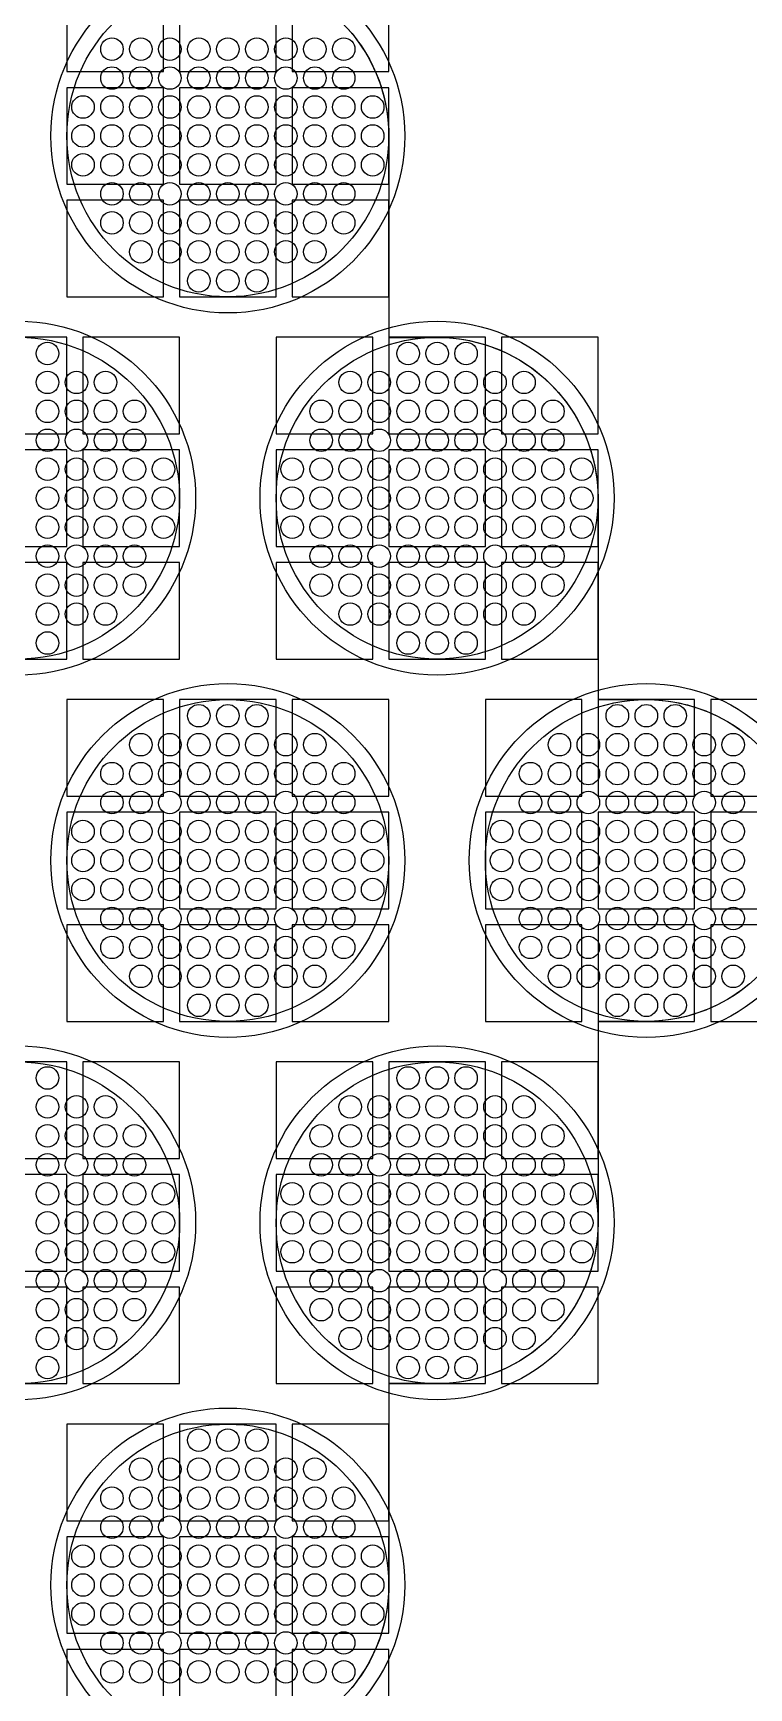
# Model space of a CAD drawing. Extents: x -49 to 54, y -38 to 38.
# Drawn here: x 14.3 to 16.52, y -1 to 4.14 of the extents above; entities that cross this region are included whole.
import ezdxf

# ---------------------------------------------------------------- set-up
doc = ezdxf.new("R2010")
doc.units = 0
for name, color, linetype in [('BACK_LAYER', 5, 'CONTINUOUS'), ('COND_LAYER_LOWER_ELECTRODE', 6, 'CONTINUOUS'), ('CONDUCTIVE_LAYER_BACK_LAYER', 2, 'CONTINUOUS'), ('EMITTER', 3, 'CONTINUOUS'), ('LOWER_ELECTRODE', 1, 'CONTINUOUS')]:
    doc.layers.add(name, color=color, linetype=linetype)

msp = doc.modelspace()

# ---------------------------------------------------------------- linework, layer by layer
at = {"layer": 'BACK_LAYER'}
for points in [[(14.4046, 4.0226), (14.7046, 4.0226), (14.7046, 4.3226), (14.4046, 4.3226)], [(14.7546, 4.0226), (15.0546, 4.0226), (15.0546, 4.3226), (14.7546, 4.3226)], [(15.1046, 4.0226), (15.4046, 4.0226), (15.4046, 4.3226), (15.1046, 4.3226)], [(14.4046, 3.6726), (14.7046, 3.6726), (14.7046, 3.9726), (14.4046, 3.9726)], [(14.7546, 3.6726), (15.0546, 3.6726), (15.0546, 3.9726), (14.7546, 3.9726)], [(15.1046, 3.6726), (15.4046, 3.6726), (15.4046, 3.9726), (15.1046, 3.9726)], [(14.4046, 3.3226), (14.7046, 3.3226), (14.7046, 3.6226), (14.4046, 3.6226)], [(14.7546, 3.3226), (15.0546, 3.3226), (15.0546, 3.6226), (14.7546, 3.6226)], [(15.1046, 3.3226), (15.4046, 3.3226), (15.4046, 3.6226), (15.1046, 3.6226)], [(14.1046, 2.8968), (14.4046, 2.8968), (14.4046, 3.1968), (14.1046, 3.1968)], [(14.4546, 2.8968), (14.7546, 2.8968), (14.7546, 3.1968), (14.4546, 3.1968)], [(15.0546, 2.8968), (15.3546, 2.8968), (15.3546, 3.1968), (15.0546, 3.1968)], [(15.4046, 2.8968), (15.7046, 2.8968), (15.7046, 3.1968), (15.4046, 3.1968)], [(15.7546, 2.8968), (16.0546, 2.8968), (16.0546, 3.1968), (15.7546, 3.1968)], [(14.1046, 2.5468), (14.4046, 2.5468), (14.4046, 2.8468), (14.1046, 2.8468)], [(14.4546, 2.5468), (14.7546, 2.5468), (14.7546, 2.8468), (14.4546, 2.8468)], [(15.0546, 2.5468), (15.3546, 2.5468), (15.3546, 2.8468), (15.0546, 2.8468)], [(15.4046, 2.5468), (15.7046, 2.5468), (15.7046, 2.8468), (15.4046, 2.8468)], [(15.7546, 2.5468), (16.0546, 2.5468), (16.0546, 2.8468), (15.7546, 2.8468)], [(14.1046, 2.1968), (14.4046, 2.1968), (14.4046, 2.4968), (14.1046, 2.4968)], [(14.4546, 2.1968), (14.7546, 2.1968), (14.7546, 2.4968), (14.4546, 2.4968)], [(15.0546, 2.1968), (15.3546, 2.1968), (15.3546, 2.4968), (15.0546, 2.4968)], [(15.4046, 2.1968), (15.7046, 2.1968), (15.7046, 2.4968), (15.4046, 2.4968)], [(15.7546, 2.1968), (16.0546, 2.1968), (16.0546, 2.4968), (15.7546, 2.4968)], [(14.4046, 1.7709), (14.7046, 1.7709), (14.7046, 2.0709), (14.4046, 2.0709)], [(14.7546, 1.7709), (15.0546, 1.7709), (15.0546, 2.0709), (14.7546, 2.0709)], [(15.1046, 1.7709), (15.4046, 1.7709), (15.4046, 2.0709), (15.1046, 2.0709)], [(15.7046, 1.7709), (16.0046, 1.7709), (16.0046, 2.0709), (15.7046, 2.0709)], [(16.0546, 1.7709), (16.3546, 1.7709), (16.3546, 2.0709), (16.0546, 2.0709)], [(16.4046, 1.7709), (16.7046, 1.7709), (16.7046, 2.0709), (16.4046, 2.0709)], [(14.4046, 1.4209), (14.7046, 1.4209), (14.7046, 1.7209), (14.4046, 1.7209)], [(14.7546, 1.4209), (15.0546, 1.4209), (15.0546, 1.7209), (14.7546, 1.7209)], [(15.1046, 1.4209), (15.4046, 1.4209), (15.4046, 1.7209), (15.1046, 1.7209)], [(15.7046, 1.4209), (16.0046, 1.4209), (16.0046, 1.7209), (15.7046, 1.7209)], [(16.0546, 1.4209), (16.3546, 1.4209), (16.3546, 1.7209), (16.0546, 1.7209)], [(16.4046, 1.4209), (16.7046, 1.4209), (16.7046, 1.7209), (16.4046, 1.7209)], [(14.4046, 1.0709), (14.7046, 1.0709), (14.7046, 1.3709), (14.4046, 1.3709)], [(14.7546, 1.0709), (15.0546, 1.0709), (15.0546, 1.3709), (14.7546, 1.3709)], [(15.1046, 1.0709), (15.4046, 1.0709), (15.4046, 1.3709), (15.1046, 1.3709)], [(15.7046, 1.0709), (16.0046, 1.0709), (16.0046, 1.3709), (15.7046, 1.3709)], [(16.0546, 1.0709), (16.3546, 1.0709), (16.3546, 1.3709), (16.0546, 1.3709)], [(16.4046, 1.0709), (16.7046, 1.0709), (16.7046, 1.3709), (16.4046, 1.3709)], [(14.1046, 0.6451), (14.4046, 0.6451), (14.4046, 0.9451), (14.1046, 0.9451)], [(14.4546, 0.6451), (14.7546, 0.6451), (14.7546, 0.9451), (14.4546, 0.9451)], [(15.0546, 0.6451), (15.3546, 0.6451), (15.3546, 0.9451), (15.0546, 0.9451)], [(15.4046, 0.6451), (15.7046, 0.6451), (15.7046, 0.9451), (15.4046, 0.9451)], [(15.7546, 0.6451), (16.0546, 0.6451), (16.0546, 0.9451), (15.7546, 0.9451)], [(14.1046, 0.2951), (14.4046, 0.2951), (14.4046, 0.5951), (14.1046, 0.5951)], [(14.4546, 0.2951), (14.7546, 0.2951), (14.7546, 0.5951), (14.4546, 0.5951)], [(15.0546, 0.2951), (15.3546, 0.2951), (15.3546, 0.5951), (15.0546, 0.5951)], [(15.4046, 0.2951), (15.7046, 0.2951), (15.7046, 0.5951), (15.4046, 0.5951)], [(15.7546, 0.2951), (16.0546, 0.2951), (16.0546, 0.5951), (15.7546, 0.5951)], [(14.1046, -0.0549), (14.4046, -0.0549), (14.4046, 0.2451), (14.1046, 0.2451)], [(14.4546, -0.0549), (14.7546, -0.0549), (14.7546, 0.2451), (14.4546, 0.2451)], [(15.0546, -0.0549), (15.3546, -0.0549), (15.3546, 0.2451), (15.0546, 0.2451)], [(15.4046, -0.0549), (15.7046, -0.0549), (15.7046, 0.2451), (15.4046, 0.2451)], [(15.7546, -0.0549), (16.0546, -0.0549), (16.0546, 0.2451), (15.7546, 0.2451)], [(14.4046, -0.4807), (14.7046, -0.4807), (14.7046, -0.1807), (14.4046, -0.1807)], [(14.7546, -0.4807), (15.0546, -0.4807), (15.0546, -0.1807), (14.7546, -0.1807)], [(15.1046, -0.4807), (15.4046, -0.4807), (15.4046, -0.1807), (15.1046, -0.1807)], [(14.4046, -0.8307), (14.7046, -0.8307), (14.7046, -0.5307), (14.4046, -0.5307)], [(14.7546, -0.8307), (15.0546, -0.8307), (15.0546, -0.5307), (14.7546, -0.5307)], [(15.1046, -0.8307), (15.4046, -0.8307), (15.4046, -0.5307), (15.1046, -0.5307)], [(14.4046, -1.1807), (14.7046, -1.1807), (14.7046, -0.8807), (14.4046, -0.8807)], [(14.7546, -1.1807), (15.0546, -1.1807), (15.0546, -0.8807), (14.7546, -0.8807)], [(15.1046, -1.1807), (15.4046, -1.1807), (15.4046, -0.8807), (15.1046, -0.8807)]]:
    msp.add_lwpolyline(points, close=True, dxfattribs=at)
at = {"layer": 'COND_LAYER_LOWER_ELECTRODE'}
for centre in [(14.9046, 3.8226), (14.2546, 2.6968), (15.5546, 2.6968), (14.9046, 1.5709), (16.2046, 1.5709), (14.2546, 0.4451), (15.5546, 0.4451), (14.9046, -0.6807)]:
    msp.add_circle(centre, 0.55, dxfattribs=at)
at = {"layer": 'CONDUCTIVE_LAYER_BACK_LAYER'}
for points in [[(15.2819, 4.1507), (15.2947, 4.1354), (15.3068, 4.1197), (15.3183, 4.1035), (15.3291, 4.0868), (15.3393, 4.0697), (15.3488, 4.0522), (15.3576, 4.0344), (15.3656, 4.0162), (15.373, 3.9978), (15.3796, 3.979), (15.3854, 3.96), (15.3905, 3.9408), (15.3948, 3.9214), (15.3983, 3.9018), (15.4011, 3.8821), (15.4031, 3.8623), (15.4043, 3.8425), (15.4046, 3.8226), (15.4046, 3.1967), (15.5646, 3.1967), (15.5845, 3.1959), (15.6043, 3.1943), (15.624, 3.1919), (15.6436, 3.1888), (15.6631, 3.1849), (15.6825, 3.1802), (15.7016, 3.1747), (15.7205, 3.1685), (15.7391, 3.1615), (15.7574, 3.1538), (15.7754, 3.1454), (15.7931, 3.1362), (15.8104, 3.1264), (15.8272, 3.1159), (15.8437, 3.1047), (15.8597, 3.0929), (15.8752, 3.0805), (15.8902, 3.0674), (15.9047, 3.0538), (15.9186, 3.0396), (15.9319, 3.0249), (15.9447, 3.0096), (15.9568, 2.9939), (15.9683, 2.9776), (15.9791, 2.961), (15.9893, 2.9439), (15.9988, 2.9264), (16.0076, 2.9086), (16.0156, 2.8904), (16.023, 2.8719), (16.0296, 2.8532), (16.0354, 2.8342), (16.0405, 2.8149), (16.0448, 2.7955), (16.0483, 2.776), (16.0511, 2.7563), (16.0531, 2.7365), (16.0543, 2.7166), (16.0546, 2.6968), (16.0546, 2.0708), (16.2146, 2.0708), (16.2345, 2.07), (16.2543, 2.0685), (16.274, 2.0661), (16.2936, 2.0629), (16.3131, 2.059), (16.3325, 2.0543), (16.3516, 2.0489), (16.3705, 2.0426), (16.3891, 2.0357), (16.4074, 2.028), (16.4254, 2.0195), (16.4431, 2.0104), (16.4604, 2.0006), (16.4772, 1.9901), (16.4937, 1.9789), (16.5097, 1.9671), (16.5252, 1.9547)], [(16.5252, 1.1872), (16.5097, 1.1748), (16.4937, 1.1629), (16.4772, 1.1518), (16.4604, 1.1413), (16.4431, 1.1314), (16.4254, 1.1223), (16.4074, 1.1139), (16.3891, 1.1062), (16.3705, 1.0992), (16.3516, 1.093), (16.3325, 1.0875), (16.3131, 1.0828), (16.2936, 1.0789), (16.274, 1.0758), (16.2543, 1.0734), (16.2345, 1.0718), (16.2146, 1.071), (16.0546, 1.071), (16.0546, 0.4451), (16.0543, 0.4252), (16.0531, 0.4054), (16.0511, 0.3856), (16.0483, 0.3659), (16.0448, 0.3463), (16.0405, 0.3269), (16.0354, 0.3077), (16.0296, 0.2887), (16.023, 0.2699), (16.0156, 0.2515), (16.0076, 0.2333), (15.9988, 0.2154), (15.9893, 0.198), (15.9791, 0.1809), (15.9683, 0.1642), (15.9568, 0.148), (15.9447, 0.1322), (15.9319, 0.117), (15.9186, 0.1022), (15.9047, 0.088), (15.8902, 0.0744), (15.8752, 0.0614), (15.8597, 0.0489), (15.8437, 0.0371), (15.8272, 0.0259), (15.8104, 0.0154), (15.7931, 0.0056), (15.7754, -0.0035), (15.7574, -0.0119), (15.7391, -0.0196), (15.7205, -0.0266), (15.7016, -0.0328), (15.6825, -0.0383), (15.6631, -0.043), (15.6436, -0.0469), (15.624, -0.0501), (15.6043, -0.0524), (15.5845, -0.054), (15.5646, -0.0548), (15.4046, -0.0548), (15.4046, -0.6807), (15.4043, -0.7006), (15.4031, -0.7205), (15.4011, -0.7402), (15.3983, -0.7599), (15.3948, -0.7795), (15.3905, -0.7989), (15.3854, -0.8181), (15.3796, -0.8371), (15.373, -0.8559), (15.3656, -0.8744), (15.3576, -0.8925), (15.3488, -0.9104), (15.3393, -0.9279), (15.3291, -0.9449), (15.3183, -0.9616), (15.3068, -0.9778), (15.2947, -0.9936), (15.2819, -1.0088)]]:
    msp.add_lwpolyline(points, dxfattribs=at)
at = {"layer": 'EMITTER'}
for centre in [(14.9046, 3.8226), (14.2546, 2.6968), (15.5546, 2.6968), (14.9046, 1.5709), (16.2046, 1.5709), (14.2546, 0.4451), (15.5546, 0.4451), (14.9046, -0.6807)]:
    msp.add_circle(centre, 0.5, dxfattribs=at)
at = {"layer": 'LOWER_ELECTRODE'}
for centre in [(14.5446, 4.0926), (14.6346, 4.0926), (14.7246, 4.0926), (14.8146, 4.0926), (14.9046, 4.0926), (14.9946, 4.0926), (15.0846, 4.0926), (15.1746, 4.0926), (15.2646, 4.0926), (14.5446, 4.0026), (14.6346, 4.0026), (14.7246, 4.0026), (14.8146, 4.0026), (14.9046, 4.0026), (14.9946, 4.0026), (15.0846, 4.0026), (15.1746, 4.0026), (15.2646, 4.0026), (14.4546, 3.9126), (14.5446, 3.9126), (14.6346, 3.9126), (14.7246, 3.9126), (14.8146, 3.9126), (14.9046, 3.9126), (14.9946, 3.9126), (15.0846, 3.9126), (15.1746, 3.9126), (15.2646, 3.9126), (15.3546, 3.9126), (14.4546, 3.8226), (14.5446, 3.8226), (14.6346, 3.8226), (14.7246, 3.8226), (14.8146, 3.8226), (14.9046, 3.8226), (14.9946, 3.8226), (15.0846, 3.8226), (15.1746, 3.8226), (15.2646, 3.8226), (15.3546, 3.8226), (14.4546, 3.7326), (14.5446, 3.7326), (14.6346, 3.7326), (14.7246, 3.7326), (14.8146, 3.7326), (14.9046, 3.7326), (14.9946, 3.7326), (15.0846, 3.7326), (15.1746, 3.7326), (15.2646, 3.7326), (15.3546, 3.7326), (14.5446, 3.6426), (14.6346, 3.6426), (14.7246, 3.6426), (14.8146, 3.6426), (14.9046, 3.6426), (14.9946, 3.6426), (15.0846, 3.6426), (15.1746, 3.6426), (15.2646, 3.6426), (14.5446, 3.5526), (14.6346, 3.5526), (14.7246, 3.5526), (14.8146, 3.5526), (14.9046, 3.5526), (14.9946, 3.5526), (15.0846, 3.5526), (15.1746, 3.5526), (15.2646, 3.5526), (14.6346, 3.4626), (14.7246, 3.4626), (14.8146, 3.4626), (14.9046, 3.4626), (14.9946, 3.4626), (15.0846, 3.4626), (15.1746, 3.4626), (14.8146, 3.3726), (14.9046, 3.3726), (14.9946, 3.3726), (14.3446, 3.1468), (15.4646, 3.1468), (15.5546, 3.1468), (15.6446, 3.1468), (14.3446, 3.0568), (14.4346, 3.0568), (14.5246, 3.0568), (15.2846, 3.0568), (15.3746, 3.0568), (15.4646, 3.0568), (15.5546, 3.0568), (15.6446, 3.0568), (15.7346, 3.0568), (15.8246, 3.0568), (14.3446, 2.9668), (14.4346, 2.9668), (14.5246, 2.9668), (14.6146, 2.9668), (15.1946, 2.9668), (15.2846, 2.9668), (15.3746, 2.9668), (15.4646, 2.9668), (15.5546, 2.9668), (15.6446, 2.9668), (15.7346, 2.9668), (15.8246, 2.9668), (15.9146, 2.9668), (14.3446, 2.8768), (14.4346, 2.8768), (14.5246, 2.8768), (14.6146, 2.8768), (15.1946, 2.8768), (15.2846, 2.8768), (15.3746, 2.8768), (15.4646, 2.8768), (15.5546, 2.8768), (15.6446, 2.8768), (15.7346, 2.8768), (15.8246, 2.8768), (15.9146, 2.8768), (14.3446, 2.7868), (14.4346, 2.7868), (14.5246, 2.7868), (14.6146, 2.7868), (14.7046, 2.7868), (15.1046, 2.7868), (15.1946, 2.7868), (15.2846, 2.7868), (15.3746, 2.7868), (15.4646, 2.7868), (15.5546, 2.7868), (15.6446, 2.7868), (15.7346, 2.7868), (15.8246, 2.7868), (15.9146, 2.7868), (16.0046, 2.7868), (14.3446, 2.6968), (14.4346, 2.6968), (14.5246, 2.6968), (14.6146, 2.6968), (14.7046, 2.6968), (15.1046, 2.6968), (15.1946, 2.6968), (15.2846, 2.6968), (15.3746, 2.6968), (15.4646, 2.6968), (15.5546, 2.6968), (15.6446, 2.6968), (15.7346, 2.6968), (15.8246, 2.6968), (15.9146, 2.6968), (16.0046, 2.6968), (14.3446, 2.6068), (14.4346, 2.6068), (14.5246, 2.6068), (14.6146, 2.6068), (14.7046, 2.6068), (15.1046, 2.6068), (15.1946, 2.6068), (15.2846, 2.6068), (15.3746, 2.6068), (15.4646, 2.6068), (15.5546, 2.6068), (15.6446, 2.6068), (15.7346, 2.6068), (15.8246, 2.6068), (15.9146, 2.6068), (16.0046, 2.6068), (14.3446, 2.5168), (14.4346, 2.5168), (14.5246, 2.5168), (14.6146, 2.5168), (15.1946, 2.5168), (15.2846, 2.5168), (15.3746, 2.5168), (15.4646, 2.5168), (15.5546, 2.5168), (15.6446, 2.5168), (15.7346, 2.5168), (15.8246, 2.5168), (15.9146, 2.5168), (14.3446, 2.4268), (14.4346, 2.4268), (14.5246, 2.4268), (14.6146, 2.4268), (15.1946, 2.4268), (15.2846, 2.4268), (15.3746, 2.4268), (15.4646, 2.4268), (15.5546, 2.4268), (15.6446, 2.4268), (15.7346, 2.4268), (15.8246, 2.4268), (15.9146, 2.4268), (14.3446, 2.3368), (14.4346, 2.3368), (14.5246, 2.3368), (15.2846, 2.3368), (15.3746, 2.3368), (15.4646, 2.3368), (15.5546, 2.3368), (15.6446, 2.3368), (15.7346, 2.3368), (15.8246, 2.3368), (14.3446, 2.2468), (15.4646, 2.2468), (15.5546, 2.2468), (15.6446, 2.2468), (14.8146, 2.0209), (14.9046, 2.0209), (14.9946, 2.0209), (16.1146, 2.0209), (16.2046, 2.0209), (16.2946, 2.0209), (14.6346, 1.9309), (14.7246, 1.9309), (14.8146, 1.9309), (14.9046, 1.9309), (14.9946, 1.9309), (15.0846, 1.9309), (15.1746, 1.9309), (15.9346, 1.9309), (16.0246, 1.9309), (16.1146, 1.9309), (16.2046, 1.9309), (16.2946, 1.9309), (16.3846, 1.9309), (16.4746, 1.9309), (14.5446, 1.8409), (14.6346, 1.8409), (14.7246, 1.8409), (14.8146, 1.8409), (14.9046, 1.8409), (14.9946, 1.8409), (15.0846, 1.8409), (15.1746, 1.8409), (15.2646, 1.8409), (15.8446, 1.8409), (15.9346, 1.8409), (16.0246, 1.8409), (16.1146, 1.8409), (16.2046, 1.8409), (16.2946, 1.8409), (16.3846, 1.8409), (16.4746, 1.8409), (14.5446, 1.7509), (14.6346, 1.7509), (14.7246, 1.7509), (14.8146, 1.7509), (14.9046, 1.7509), (14.9946, 1.7509), (15.0846, 1.7509), (15.1746, 1.7509), (15.2646, 1.7509), (15.8446, 1.7509), (15.9346, 1.7509), (16.0246, 1.7509), (16.1146, 1.7509), (16.2046, 1.7509), (16.2946, 1.7509), (16.3846, 1.7509), (16.4746, 1.7509), (14.4546, 1.6609), (14.5446, 1.6609), (14.6346, 1.6609), (14.7246, 1.6609), (14.8146, 1.6609), (14.9046, 1.6609), (14.9946, 1.6609), (15.0846, 1.6609), (15.1746, 1.6609), (15.2646, 1.6609), (15.3546, 1.6609), (15.7546, 1.6609), (15.8446, 1.6609), (15.9346, 1.6609), (16.0246, 1.6609), (16.1146, 1.6609), (16.2046, 1.6609), (16.2946, 1.6609), (16.3846, 1.6609), (16.4746, 1.6609), (14.4546, 1.5709), (14.5446, 1.5709), (14.6346, 1.5709), (14.7246, 1.5709), (14.8146, 1.5709), (14.9046, 1.5709), (14.9946, 1.5709), (15.0846, 1.5709), (15.1746, 1.5709), (15.2646, 1.5709), (15.3546, 1.5709), (15.7546, 1.5709), (15.8446, 1.5709), (15.9346, 1.5709), (16.0246, 1.5709), (16.1146, 1.5709), (16.2046, 1.5709), (16.2946, 1.5709), (16.3846, 1.5709), (16.4746, 1.5709), (14.4546, 1.4809), (14.5446, 1.4809), (14.6346, 1.4809), (14.7246, 1.4809), (14.8146, 1.4809), (14.9046, 1.4809), (14.9946, 1.4809), (15.0846, 1.4809), (15.1746, 1.4809), (15.2646, 1.4809), (15.3546, 1.4809), (15.7546, 1.4809), (15.8446, 1.4809), (15.9346, 1.4809), (16.0246, 1.4809), (16.1146, 1.4809), (16.2046, 1.4809), (16.2946, 1.4809), (16.3846, 1.4809), (16.4746, 1.4809), (14.5446, 1.3909), (14.6346, 1.3909), (14.7246, 1.3909), (14.8146, 1.3909), (14.9046, 1.3909), (14.9946, 1.3909), (15.0846, 1.3909), (15.1746, 1.3909), (15.2646, 1.3909), (15.8446, 1.3909), (15.9346, 1.3909), (16.0246, 1.3909), (16.1146, 1.3909), (16.2046, 1.3909), (16.2946, 1.3909), (16.3846, 1.3909), (16.4746, 1.3909), (14.5446, 1.3009), (14.6346, 1.3009), (14.7246, 1.3009), (14.8146, 1.3009), (14.9046, 1.3009), (14.9946, 1.3009), (15.0846, 1.3009), (15.1746, 1.3009), (15.2646, 1.3009), (15.8446, 1.3009), (15.9346, 1.3009), (16.0246, 1.3009), (16.1146, 1.3009), (16.2046, 1.3009), (16.2946, 1.3009), (16.3846, 1.3009), (16.4746, 1.3009), (14.6346, 1.2109), (14.7246, 1.2109), (14.8146, 1.2109), (14.9046, 1.2109), (14.9946, 1.2109), (15.0846, 1.2109), (15.1746, 1.2109), (15.9346, 1.2109), (16.0246, 1.2109), (16.1146, 1.2109), (16.2046, 1.2109), (16.2946, 1.2109), (16.3846, 1.2109), (16.4746, 1.2109), (14.8146, 1.1209), (14.9046, 1.1209), (14.9946, 1.1209), (16.1146, 1.1209), (16.2046, 1.1209), (16.2946, 1.1209), (14.3446, 0.8951), (15.4646, 0.8951), (15.5546, 0.8951), (15.6446, 0.8951), (14.3446, 0.8051), (14.4346, 0.8051), (14.5246, 0.8051), (15.2846, 0.8051), (15.3746, 0.8051), (15.4646, 0.8051), (15.5546, 0.8051), (15.6446, 0.8051), (15.7346, 0.8051), (15.8246, 0.8051), (14.3446, 0.7151), (14.4346, 0.7151), (14.5246, 0.7151), (14.6146, 0.7151), (15.1946, 0.7151), (15.2846, 0.7151), (15.3746, 0.7151), (15.4646, 0.7151), (15.5546, 0.7151), (15.6446, 0.7151), (15.7346, 0.7151), (15.8246, 0.7151), (15.9146, 0.7151), (14.3446, 0.6251), (14.4346, 0.6251), (14.5246, 0.6251), (14.6146, 0.6251), (15.1946, 0.6251), (15.2846, 0.6251), (15.3746, 0.6251), (15.4646, 0.6251), (15.5546, 0.6251), (15.6446, 0.6251), (15.7346, 0.6251), (15.8246, 0.6251), (15.9146, 0.6251), (14.3446, 0.5351), (14.4346, 0.5351), (14.5246, 0.5351), (14.6146, 0.5351), (14.7046, 0.5351), (15.1046, 0.5351), (15.1946, 0.5351), (15.2846, 0.5351), (15.3746, 0.5351), (15.4646, 0.5351), (15.5546, 0.5351), (15.6446, 0.5351), (15.7346, 0.5351), (15.8246, 0.5351), (15.9146, 0.5351), (16.0046, 0.5351), (14.3446, 0.4451), (14.4346, 0.4451), (14.5246, 0.4451), (14.6146, 0.4451), (14.7046, 0.4451), (15.1046, 0.4451), (15.1946, 0.4451), (15.2846, 0.4451), (15.3746, 0.4451), (15.4646, 0.4451), (15.5546, 0.4451), (15.6446, 0.4451), (15.7346, 0.4451), (15.8246, 0.4451), (15.9146, 0.4451), (16.0046, 0.4451), (14.3446, 0.3551), (14.4346, 0.3551), (14.5246, 0.3551), (14.6146, 0.3551), (14.7046, 0.3551), (15.1046, 0.3551), (15.1946, 0.3551), (15.2846, 0.3551), (15.3746, 0.3551), (15.4646, 0.3551), (15.5546, 0.3551), (15.6446, 0.3551), (15.7346, 0.3551), (15.8246, 0.3551), (15.9146, 0.3551), (16.0046, 0.3551), (14.3446, 0.2651), (14.4346, 0.2651), (14.5246, 0.2651), (14.6146, 0.2651), (15.1946, 0.2651), (15.2846, 0.2651), (15.3746, 0.2651), (15.4646, 0.2651), (15.5546, 0.2651), (15.6446, 0.2651), (15.7346, 0.2651), (15.8246, 0.2651), (15.9146, 0.2651), (14.3446, 0.1751), (14.4346, 0.1751), (14.5246, 0.1751), (14.6146, 0.1751), (15.1946, 0.1751), (15.2846, 0.1751), (15.3746, 0.1751), (15.4646, 0.1751), (15.5546, 0.1751), (15.6446, 0.1751), (15.7346, 0.1751), (15.8246, 0.1751), (15.9146, 0.1751), (14.3446, 0.0851), (14.4346, 0.0851), (14.5246, 0.0851), (15.2846, 0.0851), (15.3746, 0.0851), (15.4646, 0.0851), (15.5546, 0.0851), (15.6446, 0.0851), (15.7346, 0.0851), (15.8246, 0.0851), (14.3446, -0.0049), (15.4646, -0.0049), (15.5546, -0.0049), (15.6446, -0.0049), (14.8146, -0.2307), (14.9046, -0.2307), (14.9946, -0.2307), (14.6346, -0.3207), (14.7246, -0.3207), (14.8146, -0.3207), (14.9046, -0.3207), (14.9946, -0.3207), (15.0846, -0.3207), (15.1746, -0.3207), (14.5446, -0.4107), (14.6346, -0.4107), (14.7246, -0.4107), (14.8146, -0.4107), (14.9046, -0.4107), (14.9946, -0.4107), (15.0846, -0.4107), (15.1746, -0.4107), (15.2646, -0.4107), (14.5446, -0.5007), (14.6346, -0.5007), (14.7246, -0.5007), (14.8146, -0.5007), (14.9046, -0.5007), (14.9946, -0.5007), (15.0846, -0.5007), (15.1746, -0.5007), (15.2646, -0.5007), (14.4546, -0.5907), (14.5446, -0.5907), (14.6346, -0.5907), (14.7246, -0.5907), (14.8146, -0.5907), (14.9046, -0.5907), (14.9946, -0.5907), (15.0846, -0.5907), (15.1746, -0.5907), (15.2646, -0.5907), (15.3546, -0.5907), (14.4546, -0.6807), (14.5446, -0.6807), (14.6346, -0.6807), (14.7246, -0.6807), (14.8146, -0.6807), (14.9046, -0.6807), (14.9946, -0.6807), (15.0846, -0.6807), (15.1746, -0.6807), (15.2646, -0.6807), (15.3546, -0.6807), (14.4546, -0.7707), (14.5446, -0.7707), (14.6346, -0.7707), (14.7246, -0.7707), (14.8146, -0.7707), (14.9046, -0.7707), (14.9946, -0.7707), (15.0846, -0.7707), (15.1746, -0.7707), (15.2646, -0.7707), (15.3546, -0.7707), (14.5446, -0.8607), (14.6346, -0.8607), (14.7246, -0.8607), (14.8146, -0.8607), (14.9046, -0.8607), (14.9946, -0.8607), (15.0846, -0.8607), (15.1746, -0.8607), (15.2646, -0.8607), (14.5446, -0.9507), (14.6346, -0.9507), (14.7246, -0.9507), (14.8146, -0.9507), (14.9046, -0.9507), (14.9946, -0.9507), (15.0846, -0.9507), (15.1746, -0.9507), (15.2646, -0.9507)]:
    msp.add_circle(centre, 0.035, dxfattribs=at)

doc.saveas('drawing.dxf')
